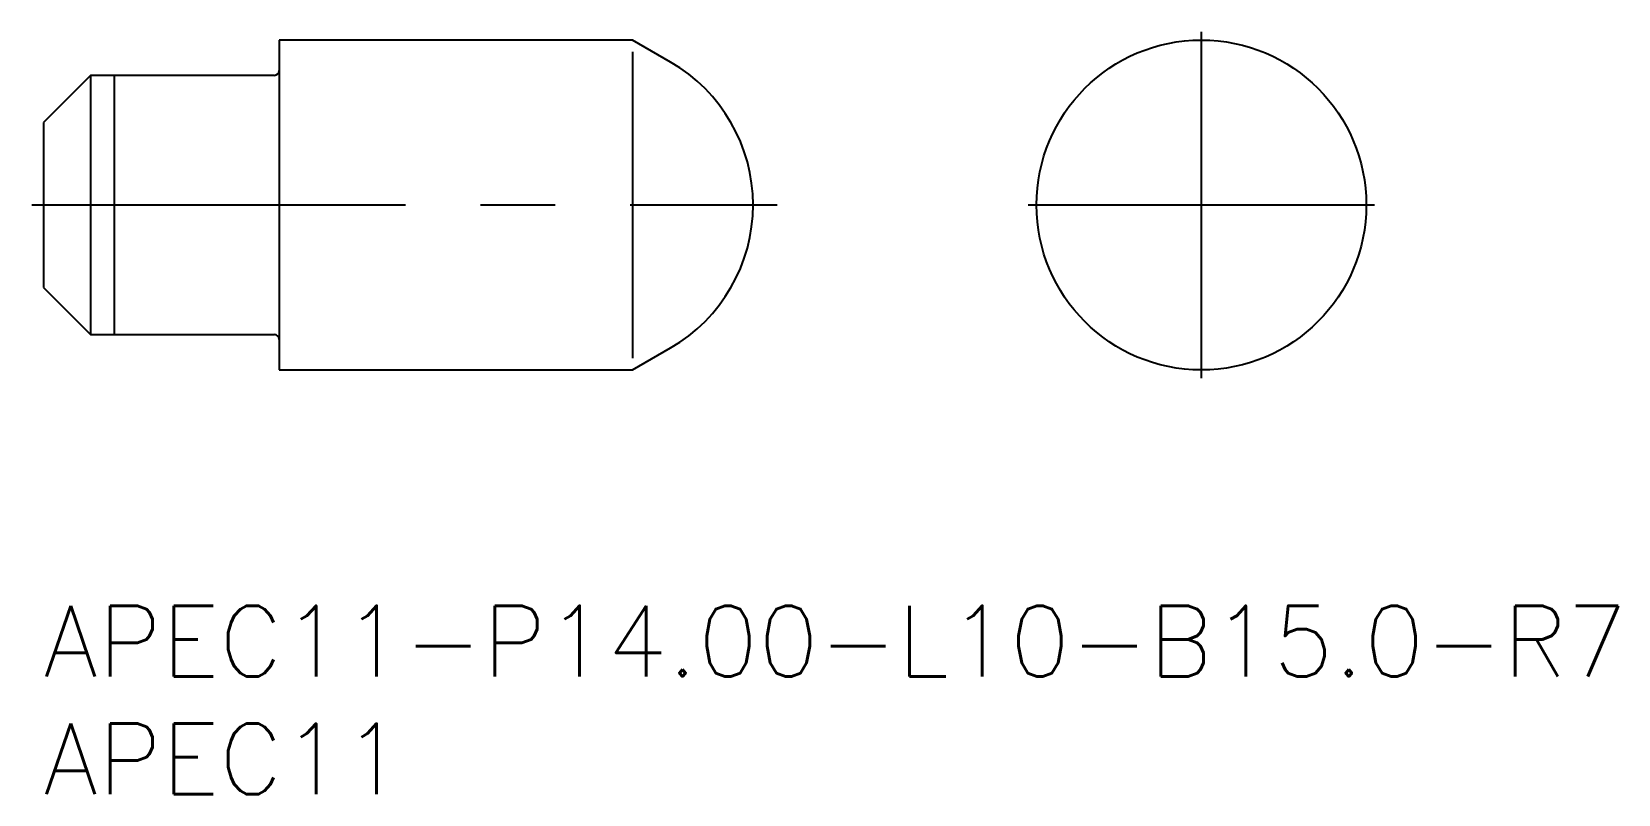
# Model space of a CAD drawing. Extents: x -0.5 to 66.9, y -8 to 24.4.
import ezdxf

# ---------------------------------------------------------------- set-up
doc = ezdxf.new("R2010")
doc.units = 0
doc.header["$LTSCALE"] = 0.5
doc.linetypes.add('CENTER', pattern=[50.8, 31.75, -6.35, 6.35, -6.35])
for name, color, linetype in [('MSM_CENTER', 1, 'CENTER'), ('MSM_CONTINUOUS', 7, 'CONTINUOUS'), ('MSM_NARROW', 5, 'CONTINUOUS'), ('MSM_PART_NUMBER', 7, 'CONTINUOUS')]:
    doc.layers.add(name, color=color, linetype=linetype)
doc.styles.get("Standard").update_dxf_attribs({"font": 'txt.shx', "height": 1, "bigfont": 'bigfont.shx'})

# ---------------------------------------------------------------- blocks, each defined once
blk = doc.blocks.new('*U13')
at = {"layer": 'MSM_PART_NUMBER'}
blk.add_text('APEC11-P14.00-L10-B15.0-R7', height=3, dxfattribs=at).set_placement((0, -3))
blk = doc.blocks.new('*U14')
at = {"layer": 'MSM_PART_NUMBER'}
blk.add_text('APEC11', height=3, dxfattribs=at).set_placement((0, -8))

msp = doc.modelspace()

# ---------------------------------------------------------------- linework, layer by layer
at = {"layer": 'MSM_CENTER'}
for p, q in [((49.158, 9.65), (49.158, 24.35)), ((-0.5, 17), (31.141, 17)), ((41.808, 17), (56.508, 17))]:
    msp.add_line(p, q, dxfattribs=at)
at = {"layer": 'MSM_CONTINUOUS'}
for p, q in [((25, 24), (10, 24)), ((10, 24), (10, 10)), ((26.624, 23.062), (25, 24)), ((2, 22.5), (0, 20.5)), ((9.8, 22.5), (2, 22.5)), ((2, 22.5), (2, 11.5)), ((0, 20.5), (0, 13.5)), ((0, 13.5), (2, 11.5)), ((2, 11.5), (9.8, 11.5)), ((25, 10), (26.624, 10.938)), ((10, 10), (25, 10))]:
    msp.add_line(p, q, dxfattribs=at)
msp.add_circle((49.158, 17), 7, dxfattribs=at)
for centre, radius, start, end in [((23.124, 17), 7, 300, 60), ((9.8, 22.7), 0.2, 270, 0), ((9.8, 11.3), 0.2, 0, 90)]:
    msp.add_arc(centre, radius, start, end, dxfattribs=at)
at = {"layer": 'MSM_NARROW'}
for p, q in [((25, 23.5), (25, 10.5)), ((3, 22.5), (3, 11.5))]:
    msp.add_line(p, q, dxfattribs=at)

# ---------------------------------------------------------------- block references
at = {"layer": 'MSM_CONTINUOUS'}
for name in ['*U13', '*U14']:
    msp.add_blockref(name, (0, 0), dxfattribs=at)

doc.saveas('drawing.dxf')
